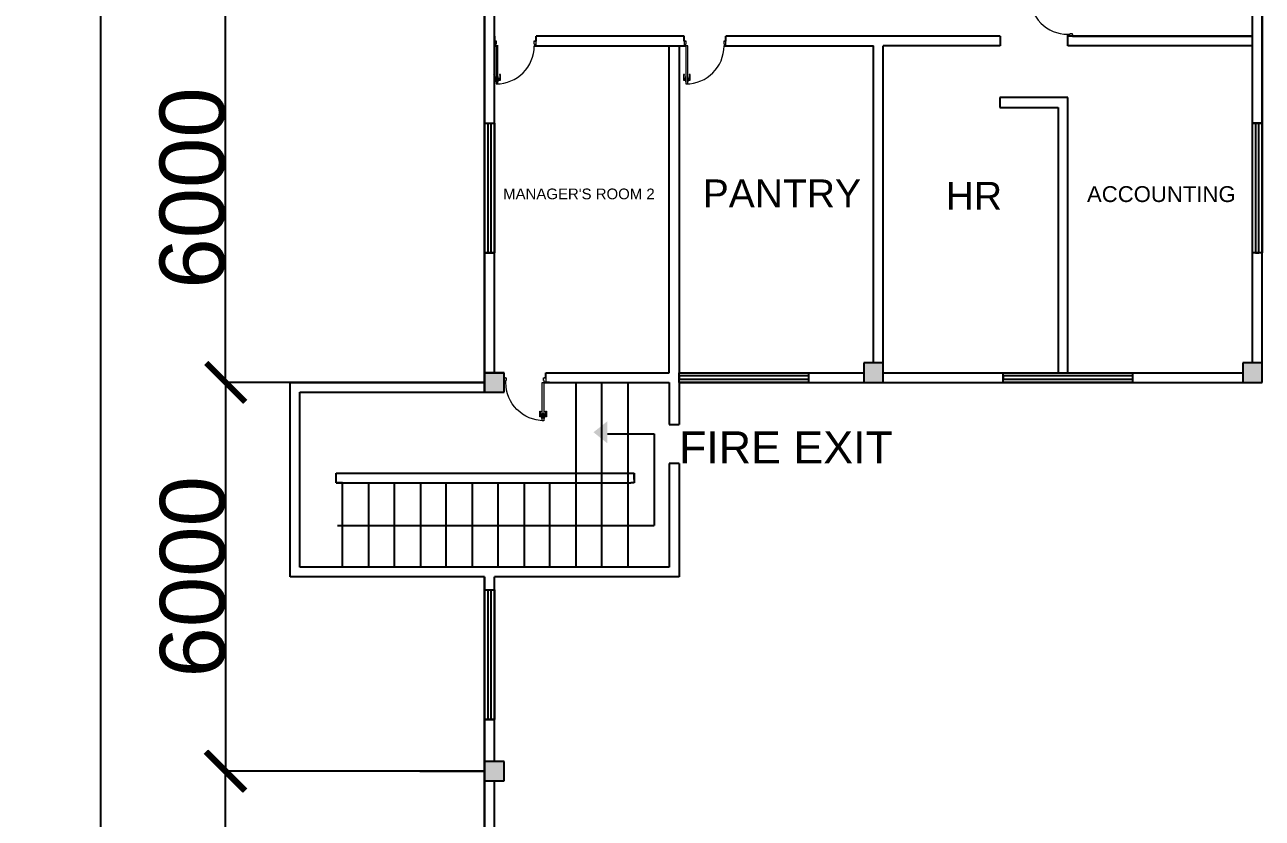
# Model space of a CAD drawing. Header units: millimetres. Extents: x 3339 to 2017737, y 4955 to 2748989.
# Drawn here: x 1144607 to 1163704, y 1667803 to 1680048 of the extents above; entities that cross this region are included whole.
import ezdxf

# ---------------------------------------------------------------- set-up
doc = ezdxf.new("R2010")
doc.units = ezdxf.units.MM
doc.header["$LTSCALE"] = 30
doc.layers.add('A-DETL-GENF', color=92, linetype='Continuous', lineweight=13)
doc.layers.add('A-DOOR', color=31, linetype='Continuous', lineweight=13)
doc.styles.get("Standard").update_dxf_attribs({"font": 'arial.ttf'})
doc.dimstyles.new('ISO-25', dxfattribs={"dimtxt": 1000, "dimasz": 600, "dimexe": 1.25, "dimexo": 0.625, "dimtad": 1, "dimtxsty": 'Standard', "dimblk": 'ARCHTICK', "dimcen": 2.5, "dimclrd": 4, "dimadec": 0, "dimazin": 0, "dimtfac": 1, "dimtmove": 0, "dimatfit": 3, "dimfxl": 1, "dimarcsym": 0})

# ---------------------------------------------------------------- blocks, each defined once
blk = doc.blocks.new('D4')
at = {"layer": 'A-DETL-GENF'}
for p, q in [((-1072, -29), (-1072, -112)), ((-1052, -29), (-1072, -29)), ((-1060, -41), (-1072, -30)), ((-1072, -112), (-1060, -112)), ((-1059, -112), (-1072, -112)), ((-1072, -112), (-1072, -150)), ((-1072, -150), (-1059, -150)), ((-1060, -112), (-1060, -41)), ((-1060, -41), (-1052, -41)), ((-1059, -150), (-1059, -112)), ((-1059, -115), (-1059, -147)), ((-1027, -115), (-1059, -115)), ((-1059, -147), (-1027, -147)), ((-1052, -41), (-1052, -29)), ((-1021, -74), (-1027, -80)), ((-1027, -80), (-1027, -182)), ((-1027, -147), (-1027, -115)), ((-1027, -182), (-1021, -188)), ((-1021, -188), (-1021, -74)), ((-974, -80), (-981, -74)), ((-981, -74), (-981, -188)), ((-981, -188), (-974, -182)), ((-974, -182), (-974, -80)), ((-943, -115), (-974, -115)), ((-974, -115), (-974, -147)), ((-974, -147), (-943, -147)), ((-930, -29), (-949, -29)), ((-949, -29), (-949, -41)), ((-949, -41), (-941, -41)), ((-943, -112), (-943, -150)), ((-930, -112), (-943, -112)), ((-943, -147), (-943, -115)), ((-943, -150), (-930, -150)), ((-941, -41), (-930, -30)), ((-941, -41), (-941, -112)), ((-941, -112), (-930, -112)), ((-930, -112), (-930, -29)), ((-930, -150), (-930, -112))]:
    blk.add_line(p, q, dxfattribs=at)
at = {"layer": 'A-DOOR', "lineweight": 18}
for p, q in [((-1059, 683), (-1024, 683)), ((-1014, 683), (-1059, 683)), ((-1059, 683), (-1059, 583)), ((-1059, 583), (-1024, 583)), ((-1024, 583), (-1024, 626)), ((-1024, 626), (-1014, 626)), ((-981, 583), (-1021, 583)), ((-1021, 583), (-1021, -231)), ((-1014, 626), (-1014, 683)), ((-981, -231), (-981, 583)), ((-169, 683), (-214, 683)), ((-214, 683), (-214, 626)), ((-214, 626), (-204, 626)), ((-204, 683), (-169, 683)), ((-204, 626), (-204, 583)), ((-204, 583), (-169, 583)), ((-169, 583), (-169, 683)), ((-1021, -231), (-981, -231))]:
    blk.add_line(p, q, dxfattribs=at)
at = {"layer": 'A-DOOR'}
blk.add_arc((-1021, 583), 814, 270, 0, dxfattribs=at)
blk = doc.blocks.new('_ArchTick')
at = {"color": 0, "linetype": 'ByBlock', "const_width": 0.15}
blk.add_lwpolyline([(-0.5, -0.5), (0.5, 0.5)], dxfattribs=at)
blk = doc.blocks.new('*D291')
at = {"color": 0, "lineweight": -2, "transparency": 16777216}
for p, q in [((1151703, 1733329), (1145774, 1733329)), ((1151703, 1663529), (1145774, 1663529))]:
    blk.add_line(p, q, dxfattribs=at)
at = {"color": 4, "lineweight": -2, "transparency": 16777216}
blk.add_line((1145775, 1733329), (1145775, 1663529), dxfattribs=at)
at = {"layer": 'Defpoints', "color": 0, "transparency": 16777216}
for p in [(1151704, 1733329), (1145775, 1663529), (1151704, 1663529)]:
    blk.add_point(p, dxfattribs=at)
at = {"color": 4, "lineweight": -2, "transparency": 16777216, "xscale": 600, "yscale": 600, "zscale": 600}
for p, rotation in [((1145775, 1733329), 90), ((1145775, 1663529), 270)]:
    blk.add_blockref('_ArchTick', p, dxfattribs=dict(at, rotation=rotation))
at = {"color": 0, "transparency": 16777216, "insert": (1145264, 1698429), "char_height": 1000, "attachment_point": 5, "rotation": 90}
blk.add_mtext('69800', dxfattribs=at)
blk = doc.blocks.new('*D322')
at = {"color": 0, "lineweight": -2, "transparency": 16777216}
for p, q in [((1147657, 1680529), (1147709, 1680529)), ((1148703, 1674529), (1147706, 1674529))]:
    blk.add_line(p, q, dxfattribs=at)
at = {"color": 4, "lineweight": -2, "transparency": 16777216}
blk.add_line((1147707, 1674529), (1147707, 1680529), dxfattribs=at)
at = {"layer": 'Defpoints', "color": 0, "transparency": 16777216}
for p in [(1147656, 1680529), (1147707, 1680529), (1148704, 1674529)]:
    blk.add_point(p, dxfattribs=at)
at = {"color": 4, "lineweight": -2, "transparency": 16777216, "xscale": 600, "yscale": 600, "zscale": 600}
for p, rotation in [((1147707, 1680529), 90), ((1147707, 1674529), 270)]:
    blk.add_blockref('_ArchTick', p, dxfattribs=dict(at, rotation=rotation))
at = {"color": 0, "transparency": 16777216, "insert": (1147196, 1677529), "char_height": 1000, "attachment_point": 5, "rotation": 90}
blk.add_mtext('6000', dxfattribs=at)
blk = doc.blocks.new('*D323')
at = {"color": 0, "lineweight": -2, "transparency": 16777216}
for p, q in [((1150703, 1674529), (1147710, 1674529)), ((1150703, 1668529), (1147710, 1668529))]:
    blk.add_line(p, q, dxfattribs=at)
at = {"color": 4, "lineweight": -2, "transparency": 16777216}
blk.add_line((1147711, 1668529), (1147711, 1674529), dxfattribs=at)
at = {"layer": 'Defpoints', "color": 0, "transparency": 16777216}
for p in [(1147711, 1674529), (1150704, 1674529), (1150704, 1668529)]:
    blk.add_point(p, dxfattribs=at)
at = {"color": 4, "lineweight": -2, "transparency": 16777216, "xscale": 600, "yscale": 600, "zscale": 600}
for p, rotation in [((1147711, 1674529), 90), ((1147711, 1668529), 270)]:
    blk.add_blockref('_ArchTick', p, dxfattribs=dict(at, rotation=rotation))
at = {"color": 0, "transparency": 16777216, "insert": (1147200, 1671529), "char_height": 1000, "attachment_point": 5, "rotation": 90}
blk.add_mtext('6000', dxfattribs=at)
blk = doc.blocks.new('*D324')
at = {"color": 0, "lineweight": -2, "transparency": 16777216}
for p, q in [((1151703, 1668529), (1147696, 1668529)), ((1151703, 1663529), (1147696, 1663529))]:
    blk.add_line(p, q, dxfattribs=at)
at = {"color": 4, "lineweight": -2, "transparency": 16777216}
blk.add_line((1147698, 1668529), (1147698, 1663529), dxfattribs=at)
at = {"layer": 'Defpoints', "color": 0, "transparency": 16777216}
for p in [(1151704, 1668529), (1147698, 1663529), (1151704, 1663529)]:
    blk.add_point(p, dxfattribs=at)
at = {"color": 4, "lineweight": -2, "transparency": 16777216, "xscale": 600, "yscale": 600, "zscale": 600}
for p, rotation in [((1147698, 1668529), 90), ((1147698, 1663529), 270)]:
    blk.add_blockref('_ArchTick', p, dxfattribs=dict(at, rotation=rotation))
at = {"color": 0, "transparency": 16777216, "insert": (1147186, 1666029), "char_height": 1000, "attachment_point": 5, "rotation": 90}
blk.add_mtext('5000', dxfattribs=at)

msp = doc.modelspace()

# ---------------------------------------------------------------- hatches: boundary and pattern name
at = {"true_color": 0xf8d731}
h = msp.add_hatch(color=40, dxfattribs=at)
h.dxf.hatch_style = 1
h.paths.add_polyline_path([(1152004.084, 1692678.947), (1151704.084, 1692678.947), (1151704.084, 1692528.947), (1151704.084, 1692378.947), (1152004.084, 1692378.947)])
h.paths.add_polyline_path([(1152004.084, 1686678.947), (1151704.084, 1686678.947), (1151704.084, 1686528.947), (1151704.084, 1686378.947), (1152004.084, 1686378.947)])
h.paths.add_polyline_path([(1152004.084, 1680678.947), (1151704.084, 1680678.947), (1151704.084, 1680528.947), (1151704.084, 1680378.947), (1152004.084, 1680378.947)])
h.paths.add_polyline_path([(1152003.31, 1674599.524), (1152004.084, 1674678.947), (1151704.084, 1674678.947), (1151704.084, 1674528.947), (1151704.084, 1674378.947), (1152004.084, 1674378.947), (1152004.084, 1674527.183), (1152003.31, 1674527.183)])
h.paths.add_polyline_path([(1157854.084, 1674828.947), (1157554.084, 1674828.947), (1157554.084, 1674528.947), (1157854.084, 1674528.947)])
h.paths.add_polyline_path([(1163704.084, 1674828.947), (1163404.084, 1674828.947), (1163404.084, 1674528.947), (1163704.084, 1674528.947)])
h.paths.add_polyline_path([(1163701.875, 1686679.241), (1163401.875, 1686679.241), (1163401.875, 1686379.241), (1163701.875, 1686379.241)])
h.paths.add_polyline_path([(1163701.875, 1692679.241), (1163401.875, 1692679.241), (1163401.875, 1692529.241), (1163401.875, 1692379.241), (1163701.875, 1692379.241)])
h.paths.add_polyline_path([(1152004.084, 1668678.947), (1151704.084, 1668678.947), (1151704.084, 1668528.947), (1151704.084, 1668378.947), (1152004.084, 1668378.947)])
at = {"true_color": 0xcd2027}
h = msp.add_hatch(color=242, dxfattribs=at)
h.dxf.hatch_style = 1
h.paths.add_polyline_path([(1153432.793, 1673759.168), (1153384.221, 1673759.168), (1153597.935, 1673929.168), (1153597.935, 1673759.168)])
h.paths.add_polyline_path([(1153384.221, 1673759.168), (1153432.793, 1673759.168), (1153597.935, 1673759.168), (1153597.935, 1673589.168)])

# ---------------------------------------------------------------- linework, layer by layer
for p, q in [((1151704.084, 1698678.947), (1151704.084, 1674378.947)), ((1151704.084, 1698678.947), (1151704.084, 1674378.947)), ((1163704.084, 1674528.947), (1163704.084, 1692528.947)), ((1151704.084, 1674528.947), (1151704.084, 1680528.947)), ((1151704.084, 1674378.947), (1151704.084, 1680528.947)), ((1151854.084, 1674678.947), (1151854.084, 1680378.947)), ((1163554.084, 1674828.947), (1163554.084, 1680379.241)), ((1163701.875, 1680379.241), (1163701.875, 1678529.241)), ((1151854.084, 1679873.348), (1151854.084, 1679723.348)), ((1154782.261, 1679873.348), (1152497.915, 1679873.348)), ((1152497.915, 1679795.688), (1152497.915, 1679873.348)), ((1154782.261, 1679795.128), (1154782.261, 1679873.348)), ((1157854.084, 1679873.348), (1155426.092, 1679873.348)), ((1155426.092, 1679795.128), (1155426.092, 1679873.348)), ((1159661.802, 1679873.348), (1157854.084, 1679873.348)), ((1159661.802, 1679873.348), (1159661.802, 1679723.348)), ((1163554.084, 1679873.348), (1160702.7, 1679873.348)), ((1160704.084, 1679723.348), (1160704.084, 1679898.667)), ((1160775.04, 1679873.348), (1163554.084, 1679873.348)), ((1151854.084, 1679723.348), (1151910.509, 1679723.348)), ((1152470.425, 1679723.348), (1154807.58, 1679723.348)), ((1154554.084, 1674678.947), (1154554.084, 1679723.348)), ((1154554.084, 1679723.348), (1154704.084, 1679723.348)), ((1154704.084, 1679723.348), (1154704.084, 1674678.947)), ((1155400.773, 1679723.348), (1157704.084, 1679723.348)), ((1157704.084, 1674828.947), (1157704.084, 1679723.348)), ((1157854.084, 1674828.947), (1157854.084, 1679723.348)), ((1159661.802, 1679723.348), (1157854.084, 1679723.348)), ((1163554.084, 1679723.348), (1160704.084, 1679723.348)), ((1160704.084, 1678923.348), (1159655.017, 1678923.348)), ((1159655.017, 1678923.348), (1159655.017, 1678773.348)), ((1160704.084, 1674678.947), (1160704.084, 1678923.348)), ((1159655.017, 1678773.348), (1160554.084, 1678773.348)), ((1160554.084, 1678773.348), (1160554.084, 1674678.947)), ((1151704.084, 1676528.947), (1151704.084, 1678528.947)), ((1163701.875, 1678529.241), (1163551.875, 1678529.241)), ((1151704.084, 1674528.947), (1151704.084, 1676528.947)), ((1151704.084, 1674528.947), (1151704.084, 1676528.947)), ((1151704.084, 1676528.947), (1151854.084, 1676528.947)), ((1157854.084, 1674828.947), (1157554.084, 1674828.947)), ((1157554.084, 1674828.947), (1157554.084, 1674528.947)), ((1157854.084, 1674528.947), (1157854.084, 1674828.947)), ((1163704.084, 1674828.947), (1163404.084, 1674828.947)), ((1163404.084, 1674828.947), (1163404.084, 1674528.947)), ((1163704.084, 1674528.947), (1163704.084, 1674828.947)), ((1152004.084, 1674678.947), (1151704.084, 1674678.947)), ((1151704.084, 1674678.947), (1151704.084, 1674378.947)), ((1151704.084, 1674678.947), (1152004.084, 1674678.947)), ((1152004.084, 1674378.947), (1152004.084, 1674678.947)), ((1152647.141, 1674678.947), (1154554.084, 1674678.947)), ((1152647.141, 1674599.524), (1152647.141, 1674678.947)), ((1152704.084, 1674678.947), (1154554.084, 1674678.947)), ((1154704.084, 1674678.947), (1157554.084, 1674678.947)), ((1157854.084, 1674678.947), (1160554.084, 1674678.947)), ((1159704.084, 1674528.947), (1159704.084, 1674678.947)), ((1160704.084, 1674678.947), (1163404.084, 1674678.947)), ((1148704.084, 1671528.947), (1148704.084, 1674528.947)), ((1148704.084, 1674528.947), (1150704.084, 1674528.947)), ((1151704.084, 1674528.947), (1150704.084, 1674528.947)), ((1150704.084, 1674528.947), (1151704.084, 1674528.947)), ((1151704.084, 1674378.947), (1151704.084, 1674528.947)), ((1151704.084, 1674378.947), (1151704.084, 1674528.947)), ((1151704.084, 1674528.947), (1151704.084, 1674378.947)), ((1152003.31, 1674528.947), (1152028.629, 1674528.947)), ((1152028.629, 1674528.947), (1152003.31, 1674528.947)), ((1152003.31, 1674528.947), (1152028.629, 1674528.947)), ((1152621.822, 1674528.947), (1152704.084, 1674528.947)), ((1152704.084, 1674528.947), (1152621.822, 1674528.947)), ((1152621.822, 1674528.947), (1154554.084, 1674528.947)), ((1152704.084, 1674528.947), (1154554.084, 1674528.947)), ((1154554.084, 1674528.947), (1154554.084, 1673878.947)), ((1154554.084, 1674528.947), (1154554.084, 1674028.947)), ((1154704.084, 1674528.947), (1163704.084, 1674528.947)), ((1154704.084, 1674528.947), (1154704.084, 1673878.947)), ((1157704.084, 1674528.947), (1157854.084, 1674528.947)), ((1157854.084, 1674528.947), (1159704.084, 1674528.947)), ((1148854.084, 1671678.947), (1148854.084, 1674378.947)), ((1148854.084, 1674378.947), (1150704.084, 1674378.947)), ((1150704.084, 1674378.947), (1151704.084, 1674378.947)), ((1151704.084, 1674378.947), (1152004.084, 1674378.947)), ((1154554.084, 1674028.947), (1154554.084, 1673878.947)), ((1154554.084, 1673878.947), (1154704.084, 1673878.947)), ((1154554.084, 1673278.947), (1154554.084, 1671678.947)), ((1154704.084, 1673278.947), (1154554.084, 1673278.947)), ((1154704.084, 1673278.947), (1154704.084, 1671528.947)), ((1151704.084, 1671528.947), (1148704.084, 1671528.947)), ((1154554.084, 1671678.947), (1148854.084, 1671678.947)), ((1151704.084, 1671528.947), (1151704.084, 1663528.947)), ((1151704.084, 1671528.947), (1151704.084, 1668528.947)), ((1151704.084, 1668528.947), (1151704.084, 1671528.947)), ((1151704.084, 1668678.947), (1151704.084, 1671528.947)), ((1151854.084, 1668678.947), (1151854.084, 1671528.947)), ((1154704.084, 1671528.947), (1151854.084, 1671528.947)), ((1151704.084, 1668528.947), (1151704.084, 1669328.947)), ((1151704.084, 1669328.947), (1151854.084, 1669328.947)), ((1152004.084, 1668678.947), (1151704.084, 1668678.947)), ((1152004.084, 1668378.947), (1152004.084, 1668678.947)), ((1151704.084, 1668528.947), (1150704.084, 1668528.947)), ((1150704.084, 1668528.947), (1151704.084, 1668528.947)), ((1151704.084, 1663528.947), (1151704.084, 1668528.947)), ((1151704.084, 1668528.947), (1151704.084, 1668378.947)), ((1151704.084, 1668378.947), (1152004.084, 1668378.947)), ((1151854.084, 1663828.947), (1151854.084, 1668378.947))]:
    msp.add_line(p, q)
at = {"color": 9, "true_color": 0xafd9aa}
for p, q in [((1151704.084, 1678528.947), (1151854.084, 1678528.947)), ((1151704.084, 1676528.947), (1151704.084, 1678528.947)), ((1151704.084, 1678528.947), (1151754.084, 1678528.947)), ((1151754.084, 1678528.947), (1151754.084, 1676528.947)), ((1151804.084, 1676528.947), (1151804.084, 1678528.947)), ((1151854.084, 1678528.947), (1151854.084, 1677528.947)), ((1163551.875, 1678529.241), (1163701.875, 1678529.241)), ((1163551.875, 1676529.241), (1163551.875, 1678529.241)), ((1163551.875, 1678529.241), (1163601.875, 1678529.241)), ((1163601.875, 1678529.241), (1163601.875, 1676529.241)), ((1163651.875, 1676529.241), (1163651.875, 1678529.241)), ((1163701.875, 1678529.241), (1163701.875, 1677529.241)), ((1151854.084, 1677528.947), (1151854.084, 1676528.947)), ((1163701.875, 1677529.241), (1163701.875, 1676529.241)), ((1151854.084, 1676528.947), (1151704.084, 1676528.947)), ((1151754.084, 1676528.947), (1151804.084, 1676528.947)), ((1163701.875, 1676529.241), (1163551.875, 1676529.241)), ((1163601.875, 1676529.241), (1163651.875, 1676529.241)), ((1154704.084, 1674528.947), (1154704.084, 1674678.947)), ((1154704.084, 1674678.947), (1156704.084, 1674678.947)), ((1156704.084, 1674628.947), (1154704.084, 1674628.947)), ((1154704.084, 1674628.947), (1154704.084, 1674578.947)), ((1156704.084, 1674678.947), (1156704.084, 1674528.947)), ((1156704.084, 1674678.947), (1156704.084, 1674628.947)), ((1159704.084, 1674528.947), (1159704.084, 1674678.947)), ((1159704.084, 1674678.947), (1161704.084, 1674678.947)), ((1161704.084, 1674628.947), (1159704.084, 1674628.947)), ((1159704.084, 1674628.947), (1159704.084, 1674578.947)), ((1161704.084, 1674678.947), (1161704.084, 1674528.947)), ((1161704.084, 1674678.947), (1161704.084, 1674628.947)), ((1154704.084, 1674578.947), (1156704.084, 1674578.947)), ((1155704.084, 1674528.947), (1154704.084, 1674528.947)), ((1156704.084, 1674528.947), (1155704.084, 1674528.947)), ((1159704.084, 1674578.947), (1161704.084, 1674578.947)), ((1160704.084, 1674528.947), (1159704.084, 1674528.947)), ((1161704.084, 1674528.947), (1160704.084, 1674528.947)), ((1151704.084, 1671328.947), (1151854.084, 1671328.947)), ((1151704.084, 1669328.947), (1151704.084, 1671328.947)), ((1151704.084, 1671328.947), (1151754.084, 1671328.947)), ((1151754.084, 1671328.947), (1151754.084, 1669328.947)), ((1151804.084, 1669328.947), (1151804.084, 1671328.947)), ((1151854.084, 1671328.947), (1151854.084, 1670328.947)), ((1151854.084, 1670328.947), (1151854.084, 1669328.947)), ((1151854.084, 1669328.947), (1151704.084, 1669328.947)), ((1151754.084, 1669328.947), (1151804.084, 1669328.947))]:
    msp.add_line(p, q, dxfattribs=at)
at = {"color": 242, "true_color": 0xcd2027}
for p, q in [((1153112.521, 1674528.876), (1153112.521, 1671678.876)), ((1153512.521, 1671678.876), (1153512.521, 1674528.876)), ((1153912.521, 1674528.876), (1153912.521, 1671678.876)), ((1153598.371, 1673734.696), (1154319.408, 1673734.696)), ((1154321.173, 1673734.696), (1154321.173, 1672318.876)), ((1149412.521, 1672978.876), (1149412.521, 1673128.876)), ((1149412.521, 1672978.876), (1149412.521, 1673128.876)), ((1149412.521, 1673128.876), (1154012.521, 1673128.876)), ((1154012.521, 1673028.876), (1154012.521, 1673128.876)), ((1154012.521, 1673128.876), (1154012.521, 1673028.876)), ((1149412.521, 1672978.876), (1153962.521, 1672978.876)), ((1149512.521, 1672978.876), (1149412.521, 1672978.876)), ((1149512.521, 1671678.876), (1149512.521, 1672978.876)), ((1149912.521, 1672978.876), (1149912.521, 1671678.876)), ((1150312.521, 1671678.876), (1150312.521, 1672978.876)), ((1150712.521, 1672978.876), (1150712.521, 1671678.876)), ((1151112.521, 1671678.876), (1151112.521, 1672978.876)), ((1151512.521, 1672978.876), (1151512.521, 1671678.876)), ((1151912.521, 1671678.876), (1151912.521, 1672978.876)), ((1152312.521, 1672978.876), (1152312.521, 1671678.876)), ((1152712.521, 1671678.876), (1152712.521, 1672978.876)), ((1154012.521, 1672978.876), (1153962.521, 1672978.876)), ((1154012.521, 1673028.876), (1154012.521, 1672978.876)), ((1149432.521, 1672320.224), (1154321.574, 1672320.224)), ((1153912.521, 1671678.876), (1149512.521, 1671678.876)), ((1149912.521, 1671678.876), (1149512.521, 1671678.876)), ((1150712.521, 1671678.876), (1150312.521, 1671678.876)), ((1151512.521, 1671678.876), (1151112.521, 1671678.876)), ((1152312.521, 1671678.876), (1151912.521, 1671678.876)), ((1153112.521, 1671678.876), (1152712.521, 1671678.876)), ((1153912.521, 1671678.876), (1153512.521, 1671678.876))]:
    msp.add_line(p, q, dxfattribs=at)

# ---------------------------------------------------------------- block references
at = {"layer": 'A-DOOR', "xscale": 0.7234058509916497, "yscale": 0.7234058509916497, "zscale": 0.7234058509916497, "rotation": 270}
msp.add_blockref('D4', (1160280.905, 1679751.234), dxfattribs=at)
at = {"layer": 'A-DOOR', "yscale": 0.7234058509916497, "zscale": 0.7234058509916497}
for p, xscale in [((1152620.028, 1679301.553), 0.7234058509916497), ((1155548.206, 1679300.993), 0.7234058509916497), ((1151881.196, 1674105.389), -0.7234058509916497)]:
    msp.add_blockref('D4', p, dxfattribs=dict(at, xscale=xscale))

# ---------------------------------------------------------------- texts
for s, height, p in [('PANTRY', 431.2571, (1155069.603, 1677229.508)), ("MANAGER'S ROOM 2", 165.20052, (1151989.603, 1677354.971)), ('HR', 431.2571, (1158819.603, 1677192.153)), ('ACCOUNTING', 244.3467, (1160999.603, 1677312.153)), ('FIRE EXIT', 494.3593, (1154704.084, 1673278.947))]:
    msp.add_text(s, height=height).set_placement(p)

# ---------------------------------------------------------------- dimensions: what is measured, and where the dimension line sits
for base, p1, p2, picture, middle in [((1145774.89, 1663528.947), (1151704.084, 1733328.947), (1151704.084, 1663528.947), '*D291', (1145263.692, 1698428.947)), ((1147707.325, 1680528.947), (1148704.084, 1674528.947), (1147656.075, 1680528.947), '*D322', (1147196.127, 1677528.947)), ((1147711.075, 1674528.947), (1150704.084, 1668528.947), (1150704.084, 1674528.947), '*D323', (1147199.877, 1671528.947)), ((1147697.671, 1663528.947), (1151704.084, 1668528.947), (1151704.084, 1663528.947), '*D324', (1147186.473, 1666028.947))]:
    dim = msp.add_linear_dim(base=base, p1=p1, p2=p2, angle=90, dimstyle='ISO-25')
    dim.commit()
    dim.dimension.update_dxf_attribs({"geometry": picture, "text_midpoint": middle})

doc.saveas('drawing.dxf')
